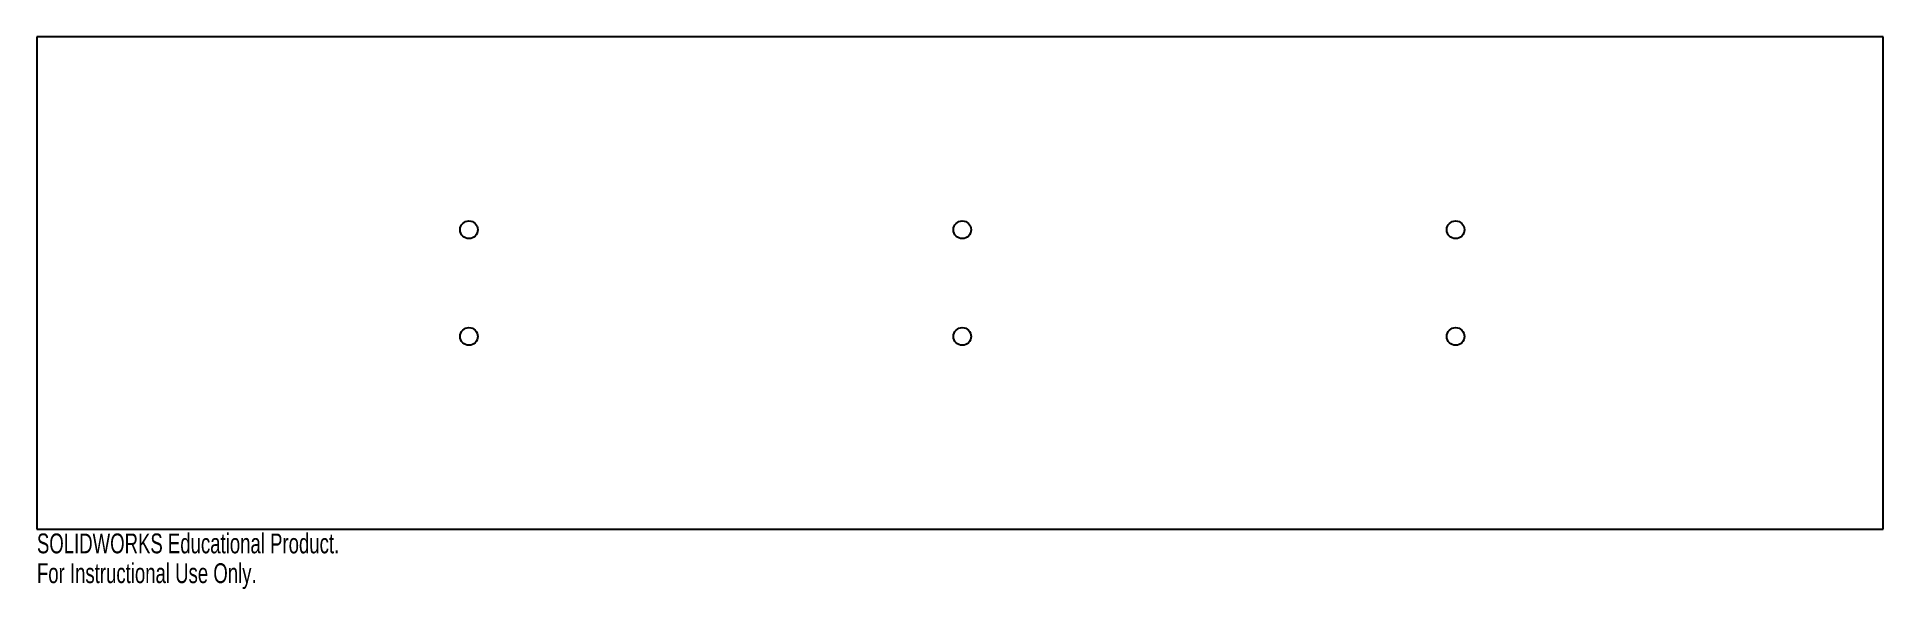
# Model space of a CAD drawing. Header units: millimetres. Extents: x 0 to 450, y -15 to 120.
import ezdxf

# ---------------------------------------------------------------- set-up
doc = ezdxf.new("R2010")
doc.units = ezdxf.units.MM
doc.styles.add('SLDTEXTSTYLE0', font='TXT', dxfattribs={"width": 0.7})

msp = doc.modelspace()

# ---------------------------------------------------------------- linework, layer by layer
at = {"color": 7, "linetype": 'Continuous', "lineweight": 25}
for p, q in [((450, 120), (0, 120)), ((0, 120), (0, 0)), ((450, 0), (450, 120)), ((0, 0), (450, 0))]:
    msp.add_line(p, q, dxfattribs=at)
for centre in [(105.31, 73), (225.56, 73), (345.81, 73), (105.31, 47), (225.56, 47), (345.81, 47)]:
    msp.add_circle(centre, 2.16, dxfattribs=at)

# ---------------------------------------------------------------- texts
at = {"color": 7, "linetype": 'Continuous', "char_height": 4.8336, "attachment_point": 1, "style": 'SLDTEXTSTYLE0'}
for s, insert in [('SOLIDWORKS Educational Product.', (0, -1.02)), ('For Instructional Use Only.', (0, -8.27))]:
    msp.add_mtext(s, dxfattribs=dict(at, insert=insert))

doc.saveas('drawing.dxf')
